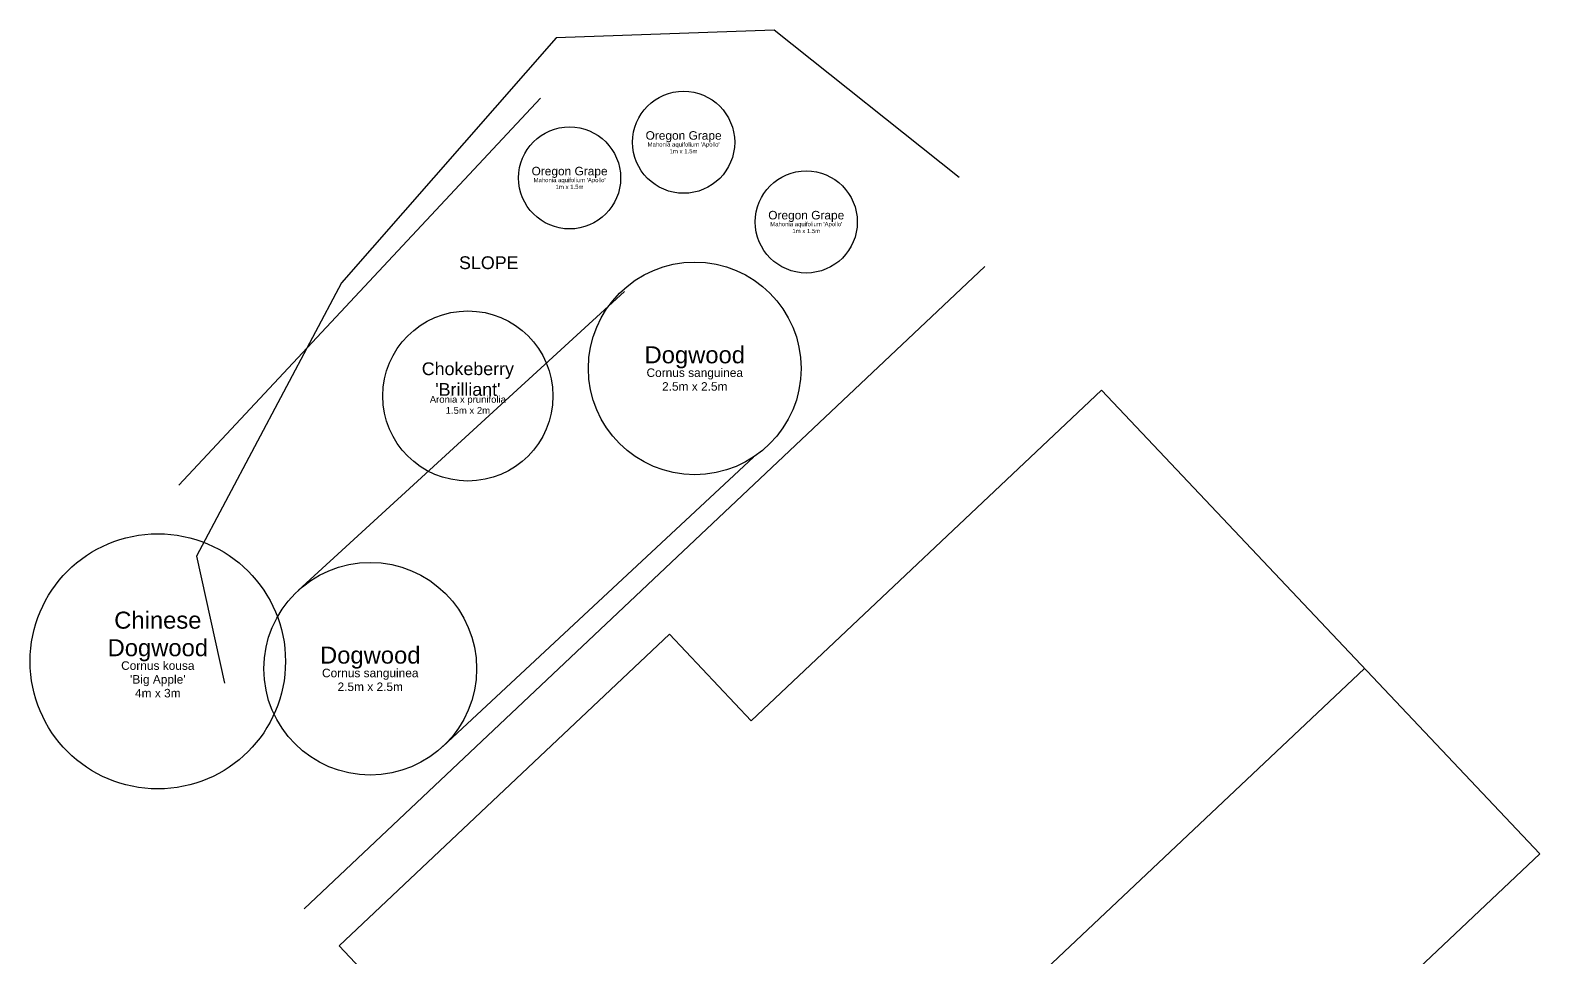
# Model space of a CAD drawing. Header units: metres. Extents: x -41.4 to -4.8, y -51 to -18.
# Drawn here: x -22.56 to -4.83, y -28.91 to -18 of the extents above; entities that cross this region are included whole.
import ezdxf

# ---------------------------------------------------------------- set-up
doc = ezdxf.new("R2010")
doc.units = ezdxf.units.M
for name, color, linetype, lineweight, true_color in [('Areas', 30, 'Continuous', 25, 0xff7f00), ('Buildings', 30, 'Continuous', 25, 0xff7f00), ('Legend & names', 2, 'Continuous', 25, 0xffff00), ('Plant - Shrub', 3, 'Continuous', 25, 0x00ff00), ('Plant - Tree', 3, 'Continuous', 25, 0x00ff00), ('Plant label', 30, 'Continuous', 25, 0xff7f00)]:
    doc.layers.add(name, color=color, linetype=linetype, lineweight=lineweight, true_color=true_color)
doc.styles.add('textstyle133', font='')
doc.styles.add('textstyle134', font='')
doc.styles.add('textstyle147', font='')
doc.styles.add('textstyle73', font='')
doc.styles.add('textstyle74', font='')
doc.styles.add('textstyle79', font='')
doc.styles.add('textstyle80', font='')
doc.styles.add('textstyle95', font='')
doc.styles.add('textstyle96', font='')
doc.styles.get('textstyle133').set_extended_font_data('Arial')
doc.styles.get('textstyle134').set_extended_font_data('Arial')
doc.styles.get('textstyle147').set_extended_font_data('Arial')
doc.styles.get('textstyle73').set_extended_font_data('Arial')
doc.styles.get('textstyle74').set_extended_font_data('Arial')
doc.styles.get('textstyle79').set_extended_font_data('Arial')
doc.styles.get('textstyle80').set_extended_font_data('Arial')
doc.styles.get('textstyle95').set_extended_font_data('Arial')
doc.styles.get('textstyle96').set_extended_font_data('Arial')

# ---------------------------------------------------------------- blocks, each defined once
blk = doc.blocks.new('Shrub - Cornus sericea')
at = {"layer": 'Plant - Shrub'}
blk.add_circle((0, 0), 1.25, dxfattribs=at)
at = {"layer": 'Plant - Shrub', "insert": (0, 0), "char_height": 0.2, "attachment_point": 8, "line_spacing_factor": 0.971628, "style": 'textstyle80'}
blk.add_mtext('\\c32767;Dogwood', dxfattribs=at)
at = {"layer": 'Plant label', "insert": (0, 0), "char_height": 0.1, "attachment_point": 2, "line_spacing_factor": 0.971628, "style": 'textstyle79'}
blk.add_mtext('\\c32767;Cornus sanguinea\\P2.5m x 2.5m', dxfattribs=at)
blk = doc.blocks.new("Shrub - Aronia x prunifolia 'Brilliant'")
at = {"layer": 'Plant - Tree'}
blk.add_circle((0, 0), 1, dxfattribs=at)
at = {"layer": 'Plant - Shrub', "insert": (0, 0), "char_height": 0.15, "attachment_point": 8, "line_spacing_factor": 0.971628, "style": 'textstyle74'}
blk.add_mtext("\\c32767;Chokeberry \\P'Brilliant'", dxfattribs=at)
at = {"layer": 'Plant label', "insert": (0, 0), "char_height": 0.08, "attachment_point": 2, "line_spacing_factor": 0.971628, "style": 'textstyle73'}
blk.add_mtext('\\c32767;Aronia x prunifolia\\P1.5m x 2m', dxfattribs=at)
blk = doc.blocks.new("Shrub - Mahonia aquifolium 'Apollo'")
at = {"layer": 'Plant - Shrub'}
blk.add_circle((0, 0), 0.6, dxfattribs=at)
at = {"layer": 'Plant - Shrub', "insert": (0, 0), "char_height": 0.1, "attachment_point": 8, "line_spacing_factor": 0.971628, "style": 'textstyle96'}
blk.add_mtext('\\c32767;Oregon Grape', dxfattribs=at)
at = {"layer": 'Plant label', "insert": (0, 0), "char_height": 0.05, "attachment_point": 2, "line_spacing_factor": 0.971628, "style": 'textstyle95'}
blk.add_mtext("\\c32767;Mahonia aquifolium 'Apollo'\\P1m x 1.5m", dxfattribs=at)
blk = doc.blocks.new("Tree - Cornus kousa 'Big Apple'")
at = {"layer": 'Plant - Shrub'}
blk.add_circle((0, 0), 1.5, dxfattribs=at)
at = {"layer": 'Plant - Shrub', "insert": (0, 0), "char_height": 0.2, "attachment_point": 8, "line_spacing_factor": 0.971628, "style": 'textstyle134'}
blk.add_mtext('\\c32767;Chinese\\PDogwood', dxfattribs=at)
at = {"layer": 'Plant label', "insert": (0, 0), "char_height": 0.1, "attachment_point": 2, "line_spacing_factor": 0.971628, "style": 'textstyle133'}
blk.add_mtext("\\c32767;Cornus kousa\\P'Big Apple'\\P4m x 3m", dxfattribs=at)

msp = doc.modelspace()

# ---------------------------------------------------------------- linework, layer by layer
at = {"layer": 'Areas'}
msp.add_line((-11.349, -20.781), (-19.347, -28.333), dxfattribs=at)
at = {"layer": 'Areas', "flags": 128}
msp.add_lwpolyline([(-11.651, -19.735), (-13.823, -18.003), (-16.383, -18.094), (-18.908, -20.975), (-20.612, -24.188), (-20.28, -25.679)], dxfattribs=at)
at = {"layer": 'Buildings'}
for p, q in [((-16.569, -18.801), (-20.817, -23.354)), ((-9.976, -22.235), (-14.092, -26.122)), ((-4.827, -27.688), (-9.976, -22.235)), ((-15.053, -25.104), (-18.935, -28.77)), ((-15.053, -25.104), (-14.092, -26.122)), ((-14.884, -33.059), (-6.887, -25.507)), ((-12.825, -35.241), (-4.827, -27.688)), ((-18.935, -28.77), (-17.974, -29.788))]:
    msp.add_line(p, q, dxfattribs=at)
at = {"layer": 'Plant - Shrub'}
for p, q in [((-15.582, -21.075), (-19.414, -24.59)), ((-14.066, -23.023), (-17.717, -26.426))]:
    msp.add_line(p, q, dxfattribs=at)

# ---------------------------------------------------------------- block references
at = {"layer": 'Legend & names'}
msp.add_blockref('Shrub - Cornus sericea', (-18.569, -25.511), dxfattribs=at)
at = {"layer": 'Plant - Shrub'}
for name, p in [("Shrub - Mahonia aquifolium 'Apollo'", (-14.887, -19.321)), ("Shrub - Mahonia aquifolium 'Apollo'", (-16.227, -19.74)), ("Shrub - Mahonia aquifolium 'Apollo'", (-13.446, -20.258)), ('Shrub - Cornus sericea', (-14.756, -21.98)), ("Shrub - Aronia x prunifolia 'Brilliant'", (-17.422, -22.304)), ("Tree - Cornus kousa 'Big Apple'", (-21.065, -25.424))]:
    msp.add_blockref(name, p, dxfattribs=at)

# ---------------------------------------------------------------- texts
at = {"layer": 'Legend & names', "insert": (-17.176, -20.814), "char_height": 0.15, "attachment_point": 8, "line_spacing_factor": 0.971628, "style": 'textstyle147'}
msp.add_mtext('SLOPE', dxfattribs=at)

doc.saveas('drawing.dxf')
